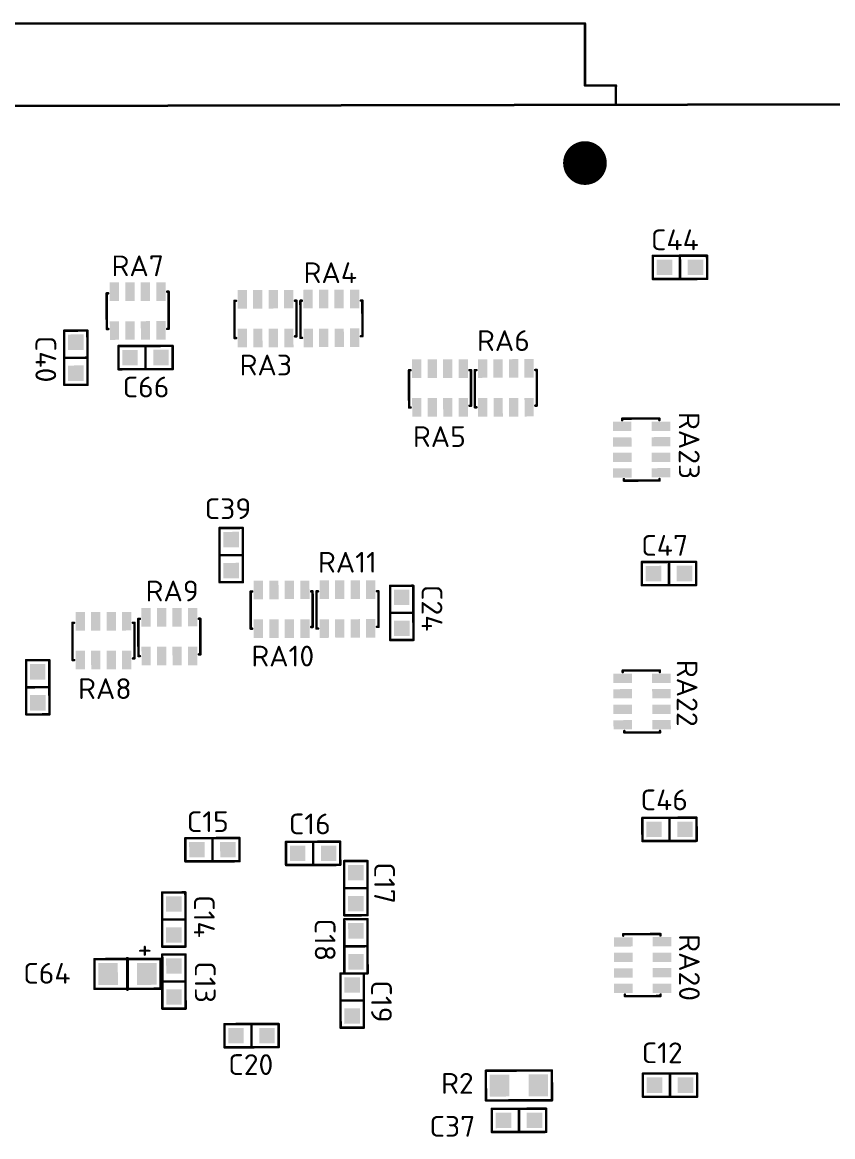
# Model space of a CAD drawing. Header units: millimetres. Extents: x -173 to 422, y 500 to 694.
# Drawn here: x 238.4 to 304.8, y 584.8 to 676.1 of the extents above; entities that cross this region are included whole.
import ezdxf

# ---------------------------------------------------------------- set-up
doc = ezdxf.new("R2010")
doc.units = ezdxf.units.MM
doc.layers.get('0').update_dxf_attribs({"color": 250})
for name, color, linetype, lineweight in [('BOARD', 7, 'Continuous', 35), ('BOTTOM', 254, 'Continuous', 35), ('TOP', 254, 'Continuous', 35)]:
    doc.layers.add(name, color=color, linetype=linetype, lineweight=lineweight)
doc.styles.get("Standard").update_dxf_attribs({"font": 'txt.shx'})

# ---------------------------------------------------------------- blocks, each defined once
blk = doc.blocks.new('UNIT_DISC')
at = {"linetype": 'Continuous', "const_width": 0.5}
blk.add_lwpolyline([(0.25, 0, 1), (-0.25, 0, 1)], format="xyb", close=True, dxfattribs=at)
blk = doc.blocks.new('SHAPE_SQ_500_500_0_0_0_0')
blk.add_solid([(-0.635, -0.635), (0.635, -0.635), (-0.635, 0.635), (0.635, 0.635)])
blk = doc.blocks.new('SHAPE_SQ_600_300_0_0_0_0')
blk.add_solid([(-0.762, -0.381), (0.762, -0.381), (-0.762, 0.381), (0.762, 0.381)])
blk = doc.blocks.new('SHAPE_SQ_708_629_0_0_0_0')
blk.add_solid([(-0.9, -0.8), (0.9, -0.8), (-0.9, 0.8), (0.9, 0.8)])
blk = doc.blocks.new('SHAPE_EL_1409_1409_0_0_0_0')
at = {"xscale": 3.581, "yscale": 3.581, "zscale": 3.581}
blk.add_blockref('UNIT_DISC', (0, 0), dxfattribs=at)

msp = doc.modelspace()

# ---------------------------------------------------------------- linework, layer by layer
at = {"layer": 'BOARD', "linetype": 'Continuous'}
msp.add_line((188.0318, 669.1149), (421.3303, 669.5969), dxfattribs=at)
at = {"layer": 'BOTTOM', "linetype": 'Continuous'}
for points, const_width in [([(290.1016, 656.9433), (294.5466, 656.9525)], 0.2007), ([(290.1016, 656.9433), (290.1056, 655.0383)], 0.2007), ([(292.3241, 656.9479), (292.328, 655.0429)], 0.2007), ([(294.5466, 656.9525), (294.5505, 655.0475)], 0.2007), ([(290.1056, 655.0383), (294.5505, 655.0475)], 0.2007), ([(245.3404, 653.8663), (245.4674, 653.8665)], 0.2007), ([(245.3404, 653.8663), (245.3464, 650.9453)], 0.2007), ([(250.4201, 654.0038), (250.2931, 654.0035)], 0.2007), ([(250.4201, 654.0038), (250.4264, 650.9558)], 0.2007), ([(255.8192, 653.2529), (255.9462, 653.2532)], 0.2007), ([(255.8255, 650.2049), (255.8192, 653.2529)], 0.2007), ([(260.8992, 653.2634), (260.7722, 653.2632)], 0.2007), ([(260.9052, 650.3424), (260.8992, 653.2634)], 0.2007), ([(261.2167, 653.2641), (261.3437, 653.2643)], 0.2007), ([(261.223, 650.2161), (261.2167, 653.2641)], 0.2007), ([(266.2966, 653.2746), (266.1696, 653.2743)], 0.2007), ([(266.3027, 650.3536), (266.2966, 653.2746)], 0.2007), ([(243.7592, 650.815), (241.8542, 650.8111)], 0.2007), ([(241.8542, 650.8111), (241.8634, 646.3661)], 0.2007), ([(243.7592, 650.815), (243.7684, 646.37)], 0.2007), ([(245.3464, 650.9453), (245.4734, 650.9456)], 0.2007), ([(250.4264, 650.9558), (250.2994, 650.9555)], 0.2007), ([(255.8255, 650.2049), (255.9525, 650.2052)], 0.2007), ([(260.9052, 650.3424), (260.7782, 650.3422)], 0.2007), ([(261.223, 650.2161), (261.35, 650.2164)], 0.2007), ([(266.3027, 650.3536), (266.1757, 650.3533)], 0.2007), ([(250.7468, 649.5594), (246.3018, 649.5503)], 0.2007), ([(246.3057, 647.6453), (246.3018, 649.5503)], 0.2007), ([(248.5282, 647.6499), (248.5243, 649.5549)], 0.2007), ([(250.7507, 647.6544), (250.7468, 649.5594)], 0.2007), ([(243.7638, 648.5925), (241.8588, 648.5886)], 0.2007), ([(250.7507, 647.6544), (246.3057, 647.6453)], 0.2007), ([(270.1184, 647.5675), (270.2454, 647.5677)], 0.2007), ([(270.1247, 644.5195), (270.1184, 647.5675)], 0.2007), ([(275.1984, 647.578), (275.0714, 647.5777)], 0.2007), ([(275.2045, 644.657), (275.1984, 647.578)], 0.2007), ([(275.5159, 647.5786), (275.6429, 647.5789)], 0.2007), ([(275.5222, 644.5306), (275.5159, 647.5786)], 0.2007), ([(280.5959, 647.5891), (280.4689, 647.5888)], 0.2007), ([(280.602, 644.6681), (280.5959, 647.5891)], 0.2007), ([(243.7684, 646.37), (241.8634, 646.3661)], 0.2007), ([(270.1247, 644.5195), (270.2517, 644.5197)], 0.2007), ([(275.2045, 644.657), (275.0775, 644.6567)], 0.2007), ([(275.5222, 644.5306), (275.6492, 644.5309)], 0.2007), ([(280.602, 644.6681), (280.475, 644.6679)], 0.2007), ([(287.5892, 643.6031), (290.6372, 643.6093)], 0.2007), ([(287.5892, 643.6031), (287.5894, 643.4761)], 0.2007), ([(290.6372, 643.6093), (290.6374, 643.4823)], 0.2007), ([(287.7267, 638.5233), (287.7264, 638.6503)], 0.2007), ([(287.7267, 638.5233), (290.6477, 638.5294)], 0.2007), ([(290.6477, 638.5294), (290.6474, 638.6564)], 0.2007), ([(256.4926, 634.6488), (254.5876, 634.6448)], 0.2007), ([(254.5876, 634.6448), (254.5968, 630.1999)], 0.2007), ([(256.4926, 634.6488), (256.5018, 630.2038)], 0.2007), ([(256.4972, 632.4263), (254.5922, 632.4224)], 0.2007), ([(289.2009, 631.8589), (293.6459, 631.868)], 0.2007), ([(289.2009, 631.8589), (289.2049, 629.9539)], 0.2007), ([(291.4234, 631.8634), (291.4274, 629.9585)], 0.2007), ([(293.6459, 631.868), (293.6499, 629.963)], 0.2007), ([(256.5018, 630.2038), (254.5968, 630.1999)], 0.2007), ([(270.4724, 629.9152), (268.5674, 629.9112)], 0.2007), ([(268.5674, 629.9112), (268.5766, 625.4662)], 0.2007), ([(270.4724, 629.9152), (270.4816, 625.4702)], 0.2007), ([(289.2049, 629.9539), (293.6499, 629.963)], 0.2007), ([(257.1384, 629.4431), (257.2654, 629.4434)], 0.2007), ([(257.1447, 626.3951), (257.1384, 629.4431)], 0.2007), ([(262.2184, 629.4536), (262.0914, 629.4533)], 0.2007), ([(262.2244, 626.5326), (262.2184, 629.4536)], 0.2007), ([(262.5359, 629.4543), (262.6629, 629.4545)], 0.2007), ([(262.5421, 626.4063), (262.5359, 629.4543)], 0.2007), ([(267.6158, 629.4648), (267.4888, 629.4645)], 0.2007), ([(267.6219, 626.5438), (267.6158, 629.4648)], 0.2007), ([(247.9355, 627.2016), (248.0625, 627.2019)], 0.2007), ([(247.9418, 624.1536), (247.9355, 627.2016)], 0.2007), ([(253.0155, 627.2121), (252.8885, 627.2118)], 0.2007), ([(253.0215, 624.2911), (253.0155, 627.2121)], 0.2007), ([(270.477, 627.6927), (268.572, 627.6887)], 0.2007), ([(242.5386, 626.8729), (242.6656, 626.8732)], 0.2007), ([(242.5449, 623.8249), (242.5386, 626.8729)], 0.2007), ([(247.6186, 626.8834), (247.4916, 626.8832)], 0.2007), ([(247.6247, 623.9624), (247.6186, 626.8834)], 0.2007), ([(257.1447, 626.3951), (257.2717, 626.3954)], 0.2007), ([(262.2244, 626.5326), (262.0974, 626.5323)], 0.2007), ([(262.5421, 626.4063), (262.6691, 626.4065)], 0.2007), ([(267.6219, 626.5438), (267.4949, 626.5435)], 0.2007), ([(270.4816, 625.4702), (268.5766, 625.4662)], 0.2007), ([(238.7349, 623.8171), (240.6399, 623.821)], 0.2007), ([(238.7441, 619.3721), (238.7349, 623.8171)], 0.2007), ([(240.6491, 619.376), (240.6399, 623.821)], 0.2007), ([(242.5449, 623.8249), (242.6719, 623.8252)], 0.2007), ([(247.6247, 623.9624), (247.4977, 623.9622)], 0.2007), ([(247.9418, 624.1536), (248.0688, 624.1539)], 0.2007), ([(253.0215, 624.2911), (252.8945, 624.2908)], 0.2007), ([(287.6318, 622.9656), (290.6798, 622.9719)], 0.2007), ([(287.6318, 622.9656), (287.6321, 622.8386)], 0.2007), ([(290.6798, 622.9719), (290.6801, 622.8449)], 0.2007), ([(238.7395, 621.5946), (240.6445, 621.5985)], 0.2007), ([(238.7441, 619.3721), (240.6491, 619.376)], 0.2007), ([(287.7693, 617.8859), (287.769, 618.0129)], 0.2007), ([(290.6903, 617.8919), (290.69, 618.0189)], 0.2007), ([(287.7693, 617.8859), (290.6903, 617.8919)], 0.2007), ([(289.2442, 610.9039), (293.6892, 610.9131)], 0.2007), ([(289.2442, 610.9039), (289.2482, 608.9989)], 0.2007), ([(291.4667, 610.9085), (291.4707, 609.0035)], 0.2007), ([(293.6892, 610.9131), (293.6932, 609.0081)], 0.2007), ([(256.2276, 609.2482), (251.7826, 609.239)], 0.2007), ([(251.7865, 607.334), (251.7826, 609.239)], 0.2007), ([(254.009, 607.3386), (254.0051, 609.2436)], 0.2007), ([(256.2315, 607.3432), (256.2276, 609.2482)], 0.2007), ([(264.4832, 608.9477), (260.0382, 608.9386)], 0.2007), ([(260.0422, 607.0336), (260.0382, 608.9386)], 0.2007), ([(262.2647, 607.0382), (262.2607, 608.9431)], 0.2007), ([(264.4872, 607.0427), (264.4832, 608.9477)], 0.2007), ([(289.2482, 608.9989), (293.6932, 609.0081)], 0.2007), ([(256.2315, 607.3432), (251.7865, 607.334)], 0.2007), ([(264.4872, 607.0427), (260.0422, 607.0336)], 0.2007), ([(266.709, 607.3648), (264.804, 607.3609)], 0.2007), ([(264.804, 607.3609), (264.8132, 602.9159)], 0.2007), ([(266.709, 607.3648), (266.7182, 602.9198)], 0.2007), ([(251.7918, 604.794), (249.8868, 604.7901)], 0.2007), ([(249.8868, 604.7901), (249.896, 600.3451)], 0.2007), ([(251.7918, 604.794), (251.801, 600.349)], 0.2007), ([(266.7136, 605.1423), (264.8086, 605.1384)], 0.2007), ([(251.7964, 602.5715), (249.8914, 602.5676)], 0.2007), ([(266.7182, 602.9198), (264.8132, 602.9159)], 0.2007), ([(266.7188, 602.6023), (264.8138, 602.5984)], 0.2007), ([(264.8138, 602.5984), (264.823, 598.1534)], 0.2007), ([(266.7188, 602.6023), (266.728, 598.1574)], 0.2007), ([(287.6764, 601.3756), (290.7244, 601.3819)], 0.2007), ([(287.6764, 601.3756), (287.6767, 601.2486)], 0.2007), ([(290.7244, 601.3819), (290.7247, 601.2549)], 0.2007), ([(251.801, 600.349), (249.896, 600.3451)], 0.2007), ([(249.8973, 599.7101), (251.8023, 599.714)], 0.2007), ([(249.9065, 595.2651), (249.8973, 599.7101)], 0.2007), ([(251.8115, 595.269), (251.8023, 599.714)], 0.2007), ([(266.7234, 600.3798), (264.8184, 600.3759)], 0.2007), ([(249.7456, 599.3415), (244.3355, 599.3303)], 0.2007), ([(244.3405, 596.8919), (244.3355, 599.3303)], 0.2007), ([(247.0411, 599.0692), (247.0404, 599.3867)], 0.254), ([(247.0457, 596.8467), (247.0411, 599.0692)], 0.254), ([(249.7507, 596.9031), (249.7456, 599.3415)], 0.2007), ([(266.4105, 598.1567), (264.5055, 598.1528)], 0.2007), ([(264.5055, 598.1528), (264.5147, 593.7078)], 0.2007), ([(266.728, 598.1574), (264.823, 598.1534)], 0.2007), ([(266.4105, 598.1567), (266.4197, 593.7117)], 0.2007), ([(249.9019, 597.4876), (251.8069, 597.4915)], 0.2007), ([(249.7507, 596.9031), (244.3405, 596.8919)], 0.2007), ([(287.8139, 596.2959), (287.8137, 596.4229)], 0.2007), ([(287.8139, 596.2959), (290.7349, 596.302)], 0.2007), ([(290.7349, 596.302), (290.7346, 596.4289)], 0.2007), ([(249.9065, 595.2651), (251.8115, 595.269)], 0.2007), ([(266.4151, 595.9342), (264.5101, 595.9303)], 0.2007), ([(259.4341, 594.0148), (254.9891, 594.0056)], 0.2007), ([(254.993, 592.1006), (254.9891, 594.0056)], 0.2007), ([(257.2155, 592.1052), (257.2116, 594.0102)], 0.2007), ([(259.438, 592.1098), (259.4341, 594.0148)], 0.2007), ([(266.4197, 593.7117), (264.5147, 593.7078)], 0.2007), ([(259.438, 592.1098), (254.993, 592.1006)], 0.2007), ([(276.4219, 590.1891), (281.8321, 590.2002)], 0.2007), ([(276.4219, 590.1891), (276.4269, 587.7507)], 0.2007), ([(281.8321, 590.2002), (281.8371, 587.7618)], 0.2007), ([(289.2875, 589.9489), (293.7325, 589.9581)], 0.2007), ([(289.2875, 589.9489), (289.2915, 588.044)], 0.2007), ([(291.51, 589.9535), (291.514, 588.0485)], 0.2007), ([(293.7325, 589.9581), (293.7365, 588.0531)], 0.2007), ([(289.2915, 588.044), (293.7365, 588.0531)], 0.2007), ([(276.4269, 587.7507), (281.8371, 587.7618)], 0.2007), ([(276.911, 587.0659), (281.356, 587.0751)], 0.2007), ([(276.911, 587.0659), (276.9149, 585.1609)], 0.2007), ([(279.1335, 587.0705), (279.1374, 585.1655)], 0.2007), ([(281.356, 587.0751), (281.3599, 585.1701)], 0.2007), ([(276.9149, 585.1609), (281.3599, 585.1701)], 0.2007)]:
    msp.add_lwpolyline(points, dxfattribs=dict(at, const_width=const_width))
at = {"layer": 'TOP', "linetype": 'Continuous', "const_width": 0.2007}
for points in [[(195.6403, 675.97), (284.5403, 675.97)], [(284.5403, 675.97), (284.5403, 670.89)], [(284.5403, 670.89), (287.0803, 670.89)], [(287.0803, 670.89), (287.0652, 669.3195)]]:
    msp.add_lwpolyline(points, dxfattribs=at)

# ---------------------------------------------------------------- block references
at = {"layer": 'BOTTOM', "rotation": 90.11837918617724}
for p, xscale, yscale, zscale in [((290.1016, 656.9433), -0.20066, 0.20066, 0.20066), ((290.1016, 656.9433), -0.20066, 0.20066, 0.20066), ((292.3241, 656.9479), -0.20066, 0.20066, 0.20066), ((294.5466, 656.9525), -0.20066, 0.20066, 0.20066), ((294.5466, 656.9525), -0.20066, 0.20066, 0.20066), ((290.1056, 655.0383), -0.20066, 0.20066, 0.20066), ((290.1056, 655.0383), -0.20066, 0.20066, 0.20066), ((292.328, 655.0429), -0.20066, 0.20066, 0.20066), ((294.5505, 655.0475), -0.20066, 0.20066, 0.20066), ((294.5505, 655.0475), -0.20066, 0.20066, 0.20066), ((245.3404, 653.8663), -0.20066, 0.20066, 0.20066), ((245.3404, 653.8663), -0.20066, 0.20066, 0.20066), ((245.4674, 653.8665), -0.20066, 0.20066, 0.20066), ((250.2931, 654.0035), -0.20066, 0.20066, 0.20066), ((250.4201, 654.0038), -0.20066, 0.20066, 0.20066), ((250.4201, 654.0038), -0.20066, 0.20066, 0.20066), ((255.8192, 653.2529), -0.20066, 0.20066, 0.20066), ((255.8192, 653.2529), -0.20066, 0.20066, 0.20066), ((255.9462, 653.2532), -0.20066, 0.20066, 0.20066), ((260.7722, 653.2632), -0.20066, 0.20066, 0.20066), ((260.8992, 653.2634), -0.20066, 0.20066, 0.20066), ((260.8992, 653.2634), -0.20066, 0.20066, 0.20066), ((261.2167, 653.2641), -0.20066, 0.20066, 0.20066), ((261.2167, 653.2641), -0.20066, 0.20066, 0.20066), ((261.3437, 653.2643), -0.20066, 0.20066, 0.20066), ((266.1696, 653.2743), -0.20066, 0.20066, 0.20066), ((266.2966, 653.2746), -0.20066, 0.20066, 0.20066), ((266.2966, 653.2746), -0.20066, 0.20066, 0.20066), ((241.8542, 650.8111), -0.20066, 0.20066, 0.20066), ((241.8542, 650.8111), -0.20066, 0.20066, 0.20066), ((243.7592, 650.815), -0.20066, 0.20066, 0.20066), ((243.7592, 650.815), -0.20066, 0.20066, 0.20066), ((245.3464, 650.9453), -0.20066, 0.20066, 0.20066), ((245.3464, 650.9453), -0.20066, 0.20066, 0.20066), ((245.4734, 650.9456), -0.20066, 0.20066, 0.20066), ((250.2994, 650.9555), -0.20066, 0.20066, 0.20066), ((250.4264, 650.9558), -0.20066, 0.20066, 0.20066), ((250.4264, 650.9558), -0.20066, 0.20066, 0.20066), ((255.8255, 650.2049), -0.20066, 0.20066, 0.20066), ((255.8255, 650.2049), -0.20066, 0.20066, 0.20066), ((255.9525, 650.2052), -0.20066, 0.20066, 0.20066), ((260.7782, 650.3422), -0.20066, 0.20066, 0.20066), ((260.9052, 650.3424), -0.20066, 0.20066, 0.20066), ((260.9052, 650.3424), -0.20066, 0.20066, 0.20066), ((261.223, 650.2161), -0.20066, 0.20066, 0.20066), ((261.223, 650.2161), -0.20066, 0.20066, 0.20066), ((261.35, 650.2164), -0.20066, 0.20066, 0.20066), ((266.1757, 650.3533), -0.20066, 0.20066, 0.20066), ((266.3027, 650.3536), -0.20066, 0.20066, 0.20066), ((266.3027, 650.3536), -0.20066, 0.20066, 0.20066), ((246.3018, 649.5503), -0.20066, 0.20066, 0.20066), ((246.3018, 649.5503), -0.20066, 0.20066, 0.20066), ((248.5243, 649.5549), -0.20066, 0.20066, 0.20066), ((250.7468, 649.5594), -0.20066, 0.20066, 0.20066), ((250.7468, 649.5594), -0.20066, 0.20066, 0.20066), ((241.8588, 648.5886), -0.20066, 0.20066, 0.20066), ((243.7638, 648.5925), -0.20066, 0.20066, 0.20066), ((246.3057, 647.6453), -0.20066, 0.20066, 0.20066), ((246.3057, 647.6453), -0.20066, 0.20066, 0.20066), ((248.5282, 647.6499), -0.20066, 0.20066, 0.20066), ((250.7507, 647.6544), -0.20066, 0.20066, 0.20066), ((250.7507, 647.6544), -0.20066, 0.20066, 0.20066), ((270.1184, 647.5675), -0.20066, 0.20066, 0.20066), ((270.1184, 647.5675), -0.20066, 0.20066, 0.20066), ((270.2454, 647.5677), -0.20066, 0.20066, 0.20066), ((275.0714, 647.5777), -0.20066, 0.20066, 0.20066), ((275.1984, 647.578), -0.20066, 0.20066, 0.20066), ((275.1984, 647.578), -0.20066, 0.20066, 0.20066), ((275.5159, 647.5786), -0.20066, 0.20066, 0.20066), ((275.5159, 647.5786), -0.20066, 0.20066, 0.20066), ((275.6429, 647.5789), -0.20066, 0.20066, 0.20066), ((280.4689, 647.5888), -0.20066, 0.20066, 0.20066), ((280.5959, 647.5891), -0.20066, 0.20066, 0.20066), ((280.5959, 647.5891), -0.20066, 0.20066, 0.20066), ((241.8634, 646.3661), -0.20066, 0.20066, 0.20066), ((241.8634, 646.3661), -0.20066, 0.20066, 0.20066), ((243.7684, 646.37), -0.20066, 0.20066, 0.20066), ((243.7684, 646.37), -0.20066, 0.20066, 0.20066), ((270.1247, 644.5195), -0.20066, 0.20066, 0.20066), ((270.1247, 644.5195), -0.20066, 0.20066, 0.20066), ((270.2517, 644.5197), -0.20066, 0.20066, 0.20066), ((275.0775, 644.6567), -0.20066, 0.20066, 0.20066), ((275.2045, 644.657), -0.20066, 0.20066, 0.20066), ((275.2045, 644.657), -0.20066, 0.20066, 0.20066), ((275.5222, 644.5306), -0.20066, 0.20066, 0.20066), ((275.5222, 644.5306), -0.20066, 0.20066, 0.20066), ((275.6492, 644.5309), -0.20066, 0.20066, 0.20066), ((280.475, 644.6679), -0.20066, 0.20066, 0.20066), ((280.602, 644.6681), -0.20066, 0.20066, 0.20066), ((280.602, 644.6681), -0.20066, 0.20066, 0.20066), ((287.5892, 643.6031), -0.20066, 0.20066, 0.20066), ((287.5892, 643.6031), -0.20066, 0.20066, 0.20066), ((290.6372, 643.6093), -0.20066, 0.20066, 0.20066), ((290.6372, 643.6093), -0.20066, 0.20066, 0.20066), ((287.5894, 643.4761), -0.20066, 0.20066, 0.20066), ((290.6374, 643.4823), -0.20066, 0.20066, 0.20066), ((287.7264, 638.6503), -0.20066, 0.20066, 0.20066), ((287.7267, 638.5233), -0.20066, 0.20066, 0.20066), ((287.7267, 638.5233), -0.20066, 0.20066, 0.20066), ((290.6474, 638.6564), -0.20066, 0.20066, 0.20066), ((290.6477, 638.5294), -0.20066, 0.20066, 0.20066), ((290.6477, 638.5294), -0.20066, 0.20066, 0.20066), ((254.5876, 634.6448), -0.20066, 0.20066, 0.20066), ((254.5876, 634.6448), -0.20066, 0.20066, 0.20066), ((256.4926, 634.6488), -0.20066, 0.20066, 0.20066), ((256.4926, 634.6488), -0.20066, 0.20066, 0.20066), ((254.5922, 632.4224), -0.20066, 0.20066, 0.20066), ((256.4972, 632.4263), -0.20066, 0.20066, 0.20066), ((289.2009, 631.8589), -0.20066, 0.20066, 0.20066), ((289.2009, 631.8589), -0.20066, 0.20066, 0.20066), ((291.4234, 631.8634), -0.20066, 0.20066, 0.20066), ((293.6459, 631.868), -0.20066, 0.20066, 0.20066), ((293.6459, 631.868), -0.20066, 0.20066, 0.20066), ((254.5968, 630.1999), -0.20066, 0.20066, 0.20066), ((254.5968, 630.1999), -0.20066, 0.20066, 0.20066), ((256.5018, 630.2038), -0.20066, 0.20066, 0.20066), ((256.5018, 630.2038), -0.20066, 0.20066, 0.20066), ((268.5674, 629.9112), -0.20066, 0.20066, 0.20066), ((268.5674, 629.9112), -0.20066, 0.20066, 0.20066), ((270.4724, 629.9152), -0.20066, 0.20066, 0.20066), ((270.4724, 629.9152), -0.20066, 0.20066, 0.20066), ((289.2049, 629.9539), -0.20066, 0.20066, 0.20066), ((289.2049, 629.9539), -0.20066, 0.20066, 0.20066), ((291.4274, 629.9585), -0.20066, 0.20066, 0.20066), ((293.6499, 629.963), -0.20066, 0.20066, 0.20066), ((293.6499, 629.963), -0.20066, 0.20066, 0.20066), ((257.1384, 629.4431), -0.20066, 0.20066, 0.20066), ((257.1384, 629.4431), -0.20066, 0.20066, 0.20066), ((257.2654, 629.4434), -0.20066, 0.20066, 0.20066), ((262.0914, 629.4533), -0.20066, 0.20066, 0.20066), ((262.2184, 629.4536), -0.20066, 0.20066, 0.20066), ((262.2184, 629.4536), -0.20066, 0.20066, 0.20066), ((262.5359, 629.4543), -0.20066, 0.20066, 0.20066), ((262.5359, 629.4543), -0.20066, 0.20066, 0.20066), ((262.6629, 629.4545), -0.20066, 0.20066, 0.20066), ((267.4888, 629.4645), -0.20066, 0.20066, 0.20066), ((267.6158, 629.4648), -0.20066, 0.20066, 0.20066), ((267.6158, 629.4648), -0.20066, 0.20066, 0.20066), ((247.9355, 627.2016), -0.20066, 0.20066, 0.20066), ((247.9355, 627.2016), -0.20066, 0.20066, 0.20066), ((248.0625, 627.2019), -0.20066, 0.20066, 0.20066), ((252.8885, 627.2118), -0.20066, 0.20066, 0.20066), ((253.0155, 627.2121), -0.20066, 0.20066, 0.20066), ((253.0155, 627.2121), -0.20066, 0.20066, 0.20066), ((268.572, 627.6887), -0.20066, 0.20066, 0.20066), ((270.477, 627.6927), -0.20066, 0.20066, 0.20066), ((242.5386, 626.8729), -0.20066, 0.20066, 0.20066), ((242.5386, 626.8729), -0.20066, 0.20066, 0.20066), ((242.6656, 626.8732), -0.20066, 0.20066, 0.20066), ((247.4916, 626.8832), -0.20066, 0.20066, 0.20066), ((247.6186, 626.8834), -0.20066, 0.20066, 0.20066), ((247.6186, 626.8834), -0.20066, 0.20066, 0.20066), ((257.1447, 626.3951), -0.20066, 0.20066, 0.20066), ((257.1447, 626.3951), -0.20066, 0.20066, 0.20066), ((257.2717, 626.3954), -0.20066, 0.20066, 0.20066), ((262.0974, 626.5323), -0.20066, 0.20066, 0.20066), ((262.2244, 626.5326), -0.20066, 0.20066, 0.20066), ((262.2244, 626.5326), -0.20066, 0.20066, 0.20066), ((262.5421, 626.4063), -0.20066, 0.20066, 0.20066), ((262.5421, 626.4063), -0.20066, 0.20066, 0.20066), ((262.6691, 626.4065), -0.20066, 0.20066, 0.20066), ((267.4949, 626.5435), -0.20066, 0.20066, 0.20066), ((267.6219, 626.5438), -0.20066, 0.20066, 0.20066), ((267.6219, 626.5438), -0.20066, 0.20066, 0.20066), ((268.5766, 625.4662), -0.20066, 0.20066, 0.20066), ((268.5766, 625.4662), -0.20066, 0.20066, 0.20066), ((270.4816, 625.4702), -0.20066, 0.20066, 0.20066), ((270.4816, 625.4702), -0.20066, 0.20066, 0.20066), ((238.7349, 623.8171), -0.20066, 0.20066, 0.20066), ((238.7349, 623.8171), -0.20066, 0.20066, 0.20066), ((240.6399, 623.821), -0.20066, 0.20066, 0.20066), ((240.6399, 623.821), -0.20066, 0.20066, 0.20066), ((242.5449, 623.8249), -0.20066, 0.20066, 0.20066), ((242.5449, 623.8249), -0.20066, 0.20066, 0.20066), ((242.6719, 623.8252), -0.20066, 0.20066, 0.20066), ((247.4977, 623.9622), -0.20066, 0.20066, 0.20066), ((247.6247, 623.9624), -0.20066, 0.20066, 0.20066), ((247.6247, 623.9624), -0.20066, 0.20066, 0.20066), ((247.9418, 624.1536), -0.20066, 0.20066, 0.20066), ((247.9418, 624.1536), -0.20066, 0.20066, 0.20066), ((248.0688, 624.1539), -0.20066, 0.20066, 0.20066), ((252.8945, 624.2908), -0.20066, 0.20066, 0.20066), ((253.0215, 624.2911), -0.20066, 0.20066, 0.20066), ((253.0215, 624.2911), -0.20066, 0.20066, 0.20066), ((287.6318, 622.9656), -0.20066, 0.20066, 0.20066), ((287.6318, 622.9656), -0.20066, 0.20066, 0.20066), ((287.6321, 622.8386), -0.20066, 0.20066, 0.20066), ((290.6798, 622.9719), -0.20066, 0.20066, 0.20066), ((290.6798, 622.9719), -0.20066, 0.20066, 0.20066), ((290.6801, 622.8449), -0.20066, 0.20066, 0.20066), ((238.7395, 621.5946), -0.20066, 0.20066, 0.20066), ((240.6445, 621.5985), -0.20066, 0.20066, 0.20066), ((238.7441, 619.3721), -0.20066, 0.20066, 0.20066), ((238.7441, 619.3721), -0.20066, 0.20066, 0.20066), ((240.6491, 619.376), -0.20066, 0.20066, 0.20066), ((240.6491, 619.376), -0.20066, 0.20066, 0.20066), ((287.769, 618.0129), -0.20066, 0.20066, 0.20066), ((290.69, 618.0189), -0.20066, 0.20066, 0.20066), ((287.7693, 617.8859), -0.20066, 0.20066, 0.20066), ((287.7693, 617.8859), -0.20066, 0.20066, 0.20066), ((290.6903, 617.8919), -0.20066, 0.20066, 0.20066), ((290.6903, 617.8919), -0.20066, 0.20066, 0.20066), ((289.2442, 610.9039), -0.20066, 0.20066, 0.20066), ((289.2442, 610.9039), -0.20066, 0.20066, 0.20066), ((291.4667, 610.9085), -0.20066, 0.20066, 0.20066), ((293.6892, 610.9131), -0.20066, 0.20066, 0.20066), ((293.6892, 610.9131), -0.20066, 0.20066, 0.20066), ((251.7826, 609.239), -0.20066, 0.20066, 0.20066), ((251.7826, 609.239), -0.20066, 0.20066, 0.20066), ((254.0051, 609.2436), -0.20066, 0.20066, 0.20066), ((256.2276, 609.2482), -0.20066, 0.20066, 0.20066), ((256.2276, 609.2482), -0.20066, 0.20066, 0.20066), ((260.0382, 608.9386), -0.20066, 0.20066, 0.20066), ((260.0382, 608.9386), -0.20066, 0.20066, 0.20066), ((262.2607, 608.9431), -0.20066, 0.20066, 0.20066), ((264.4832, 608.9477), -0.20066, 0.20066, 0.20066), ((264.4832, 608.9477), -0.20066, 0.20066, 0.20066), ((289.2482, 608.9989), -0.20066, 0.20066, 0.20066), ((289.2482, 608.9989), -0.20066, 0.20066, 0.20066), ((291.4707, 609.0035), -0.20066, 0.20066, 0.20066), ((293.6932, 609.0081), -0.20066, 0.20066, 0.20066), ((293.6932, 609.0081), -0.20066, 0.20066, 0.20066), ((251.7865, 607.334), -0.20066, 0.20066, 0.20066), ((251.7865, 607.334), -0.20066, 0.20066, 0.20066), ((254.009, 607.3386), -0.20066, 0.20066, 0.20066), ((256.2315, 607.3432), -0.20066, 0.20066, 0.20066), ((256.2315, 607.3432), -0.20066, 0.20066, 0.20066), ((260.0422, 607.0336), -0.20066, 0.20066, 0.20066), ((260.0422, 607.0336), -0.20066, 0.20066, 0.20066), ((262.2647, 607.0382), -0.20066, 0.20066, 0.20066), ((264.4872, 607.0427), -0.20066, 0.20066, 0.20066), ((264.4872, 607.0427), -0.20066, 0.20066, 0.20066), ((264.804, 607.3609), -0.20066, 0.20066, 0.20066), ((264.804, 607.3609), -0.20066, 0.20066, 0.20066), ((266.709, 607.3648), -0.20066, 0.20066, 0.20066), ((266.709, 607.3648), -0.20066, 0.20066, 0.20066), ((249.8868, 604.7901), -0.20066, 0.20066, 0.20066), ((249.8868, 604.7901), -0.20066, 0.20066, 0.20066), ((251.7918, 604.794), -0.20066, 0.20066, 0.20066), ((251.7918, 604.794), -0.20066, 0.20066, 0.20066), ((264.8086, 605.1384), -0.20066, 0.20066, 0.20066), ((266.7136, 605.1423), -0.20066, 0.20066, 0.20066), ((249.8914, 602.5676), -0.20066, 0.20066, 0.20066), ((251.7964, 602.5715), -0.20066, 0.20066, 0.20066), ((264.8132, 602.9159), -0.20066, 0.20066, 0.20066), ((264.8132, 602.9159), -0.20066, 0.20066, 0.20066), ((264.8138, 602.5984), -0.20066, 0.20066, 0.20066), ((264.8138, 602.5984), -0.20066, 0.20066, 0.20066), ((266.7182, 602.9198), -0.20066, 0.20066, 0.20066), ((266.7182, 602.9198), -0.20066, 0.20066, 0.20066), ((266.7188, 602.6023), -0.20066, 0.20066, 0.20066), ((266.7188, 602.6023), -0.20066, 0.20066, 0.20066), ((287.6764, 601.3756), -0.20066, 0.20066, 0.20066), ((287.6764, 601.3756), -0.20066, 0.20066, 0.20066), ((287.6767, 601.2486), -0.20066, 0.20066, 0.20066), ((290.7244, 601.3819), -0.20066, 0.20066, 0.20066), ((290.7244, 601.3819), -0.20066, 0.20066, 0.20066), ((290.7247, 601.2549), -0.20066, 0.20066, 0.20066), ((249.896, 600.3451), -0.20066, 0.20066, 0.20066), ((249.896, 600.3451), -0.20066, 0.20066, 0.20066), ((249.8973, 599.7101), -0.20066, 0.20066, 0.20066), ((249.8973, 599.7101), -0.20066, 0.20066, 0.20066), ((251.801, 600.349), -0.20066, 0.20066, 0.20066), ((251.801, 600.349), -0.20066, 0.20066, 0.20066), ((251.8023, 599.714), -0.20066, 0.20066, 0.20066), ((251.8023, 599.714), -0.20066, 0.20066, 0.20066), ((264.8184, 600.3759), -0.20066, 0.20066, 0.20066), ((266.7234, 600.3798), -0.20066, 0.20066, 0.20066), ((244.3355, 599.3303), -0.20066, 0.20066, 0.20066), ((244.3355, 599.3303), -0.20066, 0.20066, 0.20066), ((247.0404, 599.3867), -0.2540000000000001, 0.2540000000000001, 0.254), ((247.0411, 599.0692), -0.2540000000000001, 0.2540000000000001, 0.254), ((247.0411, 599.0692), -0.2540000000000001, 0.2540000000000001, 0.254), ((249.7456, 599.3415), -0.20066, 0.20066, 0.20066), ((249.7456, 599.3415), -0.20066, 0.20066, 0.20066), ((264.5055, 598.1528), -0.20066, 0.20066, 0.20066), ((264.5055, 598.1528), -0.20066, 0.20066, 0.20066), ((264.823, 598.1534), -0.20066, 0.20066, 0.20066), ((264.823, 598.1534), -0.20066, 0.20066, 0.20066), ((266.4105, 598.1567), -0.20066, 0.20066, 0.20066), ((266.4105, 598.1567), -0.20066, 0.20066, 0.20066), ((266.728, 598.1574), -0.20066, 0.20066, 0.20066), ((266.728, 598.1574), -0.20066, 0.20066, 0.20066), ((249.9019, 597.4876), -0.20066, 0.20066, 0.20066), ((251.8069, 597.4915), -0.20066, 0.20066, 0.20066), ((244.3405, 596.8919), -0.20066, 0.20066, 0.20066), ((244.3405, 596.8919), -0.20066, 0.20066, 0.20066), ((247.0457, 596.8467), -0.2540000000000001, 0.2540000000000001, 0.254), ((249.7507, 596.9031), -0.20066, 0.20066, 0.20066), ((249.7507, 596.9031), -0.20066, 0.20066, 0.20066), ((287.8137, 596.4229), -0.20066, 0.20066, 0.20066), ((287.8139, 596.2959), -0.20066, 0.20066, 0.20066), ((287.8139, 596.2959), -0.20066, 0.20066, 0.20066), ((290.7346, 596.4289), -0.20066, 0.20066, 0.20066), ((290.7349, 596.302), -0.20066, 0.20066, 0.20066), ((290.7349, 596.302), -0.20066, 0.20066, 0.20066), ((249.9065, 595.2651), -0.20066, 0.20066, 0.20066), ((249.9065, 595.2651), -0.20066, 0.20066, 0.20066), ((251.8115, 595.269), -0.20066, 0.20066, 0.20066), ((251.8115, 595.269), -0.20066, 0.20066, 0.20066), ((264.5101, 595.9303), -0.20066, 0.20066, 0.20066), ((266.4151, 595.9342), -0.20066, 0.20066, 0.20066), ((254.9891, 594.0056), -0.20066, 0.20066, 0.20066), ((254.9891, 594.0056), -0.20066, 0.20066, 0.20066), ((257.2116, 594.0102), -0.20066, 0.20066, 0.20066), ((259.4341, 594.0148), -0.20066, 0.20066, 0.20066), ((259.4341, 594.0148), -0.20066, 0.20066, 0.20066), ((264.5147, 593.7078), -0.20066, 0.20066, 0.20066), ((264.5147, 593.7078), -0.20066, 0.20066, 0.20066), ((266.4197, 593.7117), -0.20066, 0.20066, 0.20066), ((266.4197, 593.7117), -0.20066, 0.20066, 0.20066), ((254.993, 592.1006), -0.20066, 0.20066, 0.20066), ((254.993, 592.1006), -0.20066, 0.20066, 0.20066), ((257.2155, 592.1052), -0.20066, 0.20066, 0.20066), ((259.438, 592.1098), -0.20066, 0.20066, 0.20066), ((259.438, 592.1098), -0.20066, 0.20066, 0.20066), ((276.4219, 590.1891), -0.20066, 0.20066, 0.20066), ((276.4219, 590.1891), -0.20066, 0.20066, 0.20066), ((281.8321, 590.2002), -0.20066, 0.20066, 0.20066), ((281.8321, 590.2002), -0.20066, 0.20066, 0.20066), ((289.2875, 589.9489), -0.20066, 0.20066, 0.20066), ((289.2875, 589.9489), -0.20066, 0.20066, 0.20066), ((291.51, 589.9535), -0.20066, 0.20066, 0.20066), ((293.7325, 589.9581), -0.20066, 0.20066, 0.20066), ((293.7325, 589.9581), -0.20066, 0.20066, 0.20066), ((289.2915, 588.044), -0.20066, 0.20066, 0.20066), ((289.2915, 588.044), -0.20066, 0.20066, 0.20066), ((291.514, 588.0485), -0.20066, 0.20066, 0.20066), ((293.7365, 588.0531), -0.20066, 0.20066, 0.20066), ((293.7365, 588.0531), -0.20066, 0.20066, 0.20066), ((276.4269, 587.7507), -0.20066, 0.20066, 0.20066), ((276.4269, 587.7507), -0.20066, 0.20066, 0.20066), ((276.911, 587.0659), -0.20066, 0.20066, 0.20066), ((276.911, 587.0659), -0.20066, 0.20066, 0.20066), ((279.1335, 587.0705), -0.20066, 0.20066, 0.20066), ((281.356, 587.0751), -0.20066, 0.20066, 0.20066), ((281.356, 587.0751), -0.20066, 0.20066, 0.20066), ((281.8371, 587.7618), -0.20066, 0.20066, 0.20066), ((281.8371, 587.7618), -0.20066, 0.20066, 0.20066), ((276.9149, 585.1609), -0.20066, 0.20066, 0.20066), ((276.9149, 585.1609), -0.20066, 0.20066, 0.20066), ((279.1374, 585.1655), -0.20066, 0.20066, 0.20066), ((281.3599, 585.1701), -0.20066, 0.20066, 0.20066), ((281.3599, 585.1701), -0.20066, 0.20066, 0.20066)]:
    msp.add_blockref('UNIT_DISC', p, dxfattribs=dict(at, xscale=xscale, yscale=yscale, zscale=zscale))
at = {"layer": 'BOTTOM', "xscale": -1}
for name, p, rotation in [('SHAPE_SQ_500_500_0_0_0_0', (291.0561, 655.9927), 270.1183791861772), ('SHAPE_SQ_500_500_0_0_0_0', (293.5961, 655.998), 270.1183791861772), ('SHAPE_SQ_600_300_0_0_0_0', (245.9751, 653.9946), 270.1183791861772), ('SHAPE_SQ_600_300_0_0_0_0', (247.2451, 653.9972), 270.1183791861772), ('SHAPE_SQ_600_300_0_0_0_0', (248.5151, 653.9998), 270.1183791861772), ('SHAPE_SQ_600_300_0_0_0_0', (249.7851, 654.0025), 270.1183791861772), ('SHAPE_SQ_600_300_0_0_0_0', (256.4539, 653.3812), 90.11837918617724), ('SHAPE_SQ_600_300_0_0_0_0', (257.7239, 653.3839), 90.11837918617724), ('SHAPE_SQ_600_300_0_0_0_0', (258.9939, 653.3865), 90.11837918617724), ('SHAPE_SQ_600_300_0_0_0_0', (260.2639, 653.3891), 90.11837918617724), ('SHAPE_SQ_600_300_0_0_0_0', (261.8514, 653.3924), 90.11837918617724), ('SHAPE_SQ_600_300_0_0_0_0', (263.1214, 653.395), 90.11837918617724), ('SHAPE_SQ_600_300_0_0_0_0', (264.3914, 653.3976), 90.11837918617724), ('SHAPE_SQ_600_300_0_0_0_0', (265.6614, 653.4003), 90.11837918617724), ('SHAPE_SQ_600_300_0_0_0_0', (245.9817, 650.8196), 270.1183791861772), ('SHAPE_SQ_600_300_0_0_0_0', (247.2517, 650.8222), 270.1183791861772), ('SHAPE_SQ_600_300_0_0_0_0', (248.5217, 650.8248), 270.1183791861772), ('SHAPE_SQ_600_300_0_0_0_0', (249.7917, 650.8275), 270.1183791861772), ('SHAPE_SQ_600_300_0_0_0_0', (256.4605, 650.2063), 90.11837918617724), ('SHAPE_SQ_600_300_0_0_0_0', (257.7305, 650.2089), 90.11837918617724), ('SHAPE_SQ_600_300_0_0_0_0', (259.0005, 650.2115), 90.11837918617724), ('SHAPE_SQ_600_300_0_0_0_0', (260.2705, 650.2141), 90.11837918617724), ('SHAPE_SQ_600_300_0_0_0_0', (261.858, 650.2174), 90.11837918617724), ('SHAPE_SQ_600_300_0_0_0_0', (263.1279, 650.22), 90.11837918617724), ('SHAPE_SQ_600_300_0_0_0_0', (264.3979, 650.2227), 90.11837918617724), ('SHAPE_SQ_600_300_0_0_0_0', (265.6679, 650.2253), 90.11837918617724), ('SHAPE_SQ_500_500_0_0_0_0', (242.8086, 649.8605), 180.1183791861772), ('SHAPE_SQ_500_500_0_0_0_0', (247.2563, 648.5997), 90.11837918617724), ('SHAPE_SQ_500_500_0_0_0_0', (249.7963, 648.605), 90.11837918617724), ('SHAPE_SQ_600_300_0_0_0_0', (270.7532, 647.6958), 90.11837918617724), ('SHAPE_SQ_600_300_0_0_0_0', (272.0232, 647.6984), 90.11837918617724), ('SHAPE_SQ_600_300_0_0_0_0', (273.2932, 647.701), 90.11837918617724), ('SHAPE_SQ_600_300_0_0_0_0', (274.5632, 647.7036), 90.11837918617724), ('SHAPE_SQ_600_300_0_0_0_0', (276.1507, 647.7069), 90.11837918617724), ('SHAPE_SQ_600_300_0_0_0_0', (277.4207, 647.7096), 90.11837918617724), ('SHAPE_SQ_600_300_0_0_0_0', (278.6907, 647.7122), 90.11837918617724), ('SHAPE_SQ_600_300_0_0_0_0', (279.9607, 647.7148), 90.11837918617724), ('SHAPE_SQ_500_500_0_0_0_0', (242.8139, 647.3205), 180.1183791861772), ('SHAPE_SQ_600_300_0_0_0_0', (270.7597, 644.5208), 90.11837918617724), ('SHAPE_SQ_600_300_0_0_0_0', (272.0297, 644.5234), 90.11837918617724), ('SHAPE_SQ_600_300_0_0_0_0', (273.2997, 644.526), 90.11837918617724), ('SHAPE_SQ_600_300_0_0_0_0', (274.5697, 644.5287), 90.11837918617724), ('SHAPE_SQ_600_300_0_0_0_0', (276.1572, 644.5319), 90.11837918617724), ('SHAPE_SQ_600_300_0_0_0_0', (277.4272, 644.5346), 90.11837918617724), ('SHAPE_SQ_600_300_0_0_0_0', (278.6972, 644.5372), 90.11837918617724), ('SHAPE_SQ_600_300_0_0_0_0', (279.9672, 644.5398), 90.11837918617724), ('SHAPE_SQ_600_300_0_0_0_0', (287.5905, 642.9681), 0.1183791861772493), ('SHAPE_SQ_600_300_0_0_0_0', (290.7655, 642.9746), 0.1183791861772493), ('SHAPE_SQ_600_300_0_0_0_0', (287.5931, 641.6981), 0.1183791861772493), ('SHAPE_SQ_600_300_0_0_0_0', (290.7681, 641.7046), 0.1183791861772493), ('SHAPE_SQ_600_300_0_0_0_0', (287.5957, 640.4281), 0.1183791861772493), ('SHAPE_SQ_600_300_0_0_0_0', (290.7707, 640.4346), 0.1183791861772493), ('SHAPE_SQ_600_300_0_0_0_0', (287.5984, 639.1581), 0.1183791861772493), ('SHAPE_SQ_600_300_0_0_0_0', (290.7733, 639.1646), 0.1183791861772493), ('SHAPE_SQ_500_500_0_0_0_0', (255.5421, 633.6943), 180.1183791861772), ('SHAPE_SQ_500_500_0_0_0_0', (255.5473, 631.1543), 180.1183791861772), ('SHAPE_SQ_500_500_0_0_0_0', (290.1554, 630.9083), 270.1183791861772), ('SHAPE_SQ_500_500_0_0_0_0', (292.6954, 630.9136), 270.1183791861772), ('SHAPE_SQ_600_300_0_0_0_0', (257.7731, 629.5714), 90.11837918617724), ('SHAPE_SQ_600_300_0_0_0_0', (259.0431, 629.574), 90.11837918617724), ('SHAPE_SQ_600_300_0_0_0_0', (260.3131, 629.5767), 90.11837918617724), ('SHAPE_SQ_600_300_0_0_0_0', (261.5831, 629.5793), 90.11837918617724), ('SHAPE_SQ_600_300_0_0_0_0', (263.1706, 629.5826), 90.11837918617724), ('SHAPE_SQ_600_300_0_0_0_0', (264.4406, 629.5852), 90.11837918617724), ('SHAPE_SQ_600_300_0_0_0_0', (265.7106, 629.5878), 90.11837918617724), ('SHAPE_SQ_600_300_0_0_0_0', (266.9806, 629.5904), 90.11837918617724), ('SHAPE_SQ_500_500_0_0_0_0', (269.5219, 628.9607), 180.1183791861772), ('SHAPE_SQ_600_300_0_0_0_0', (248.5702, 627.3299), 90.11837918617724), ('SHAPE_SQ_600_300_0_0_0_0', (249.8402, 627.3325), 90.11837918617724), ('SHAPE_SQ_600_300_0_0_0_0', (251.1102, 627.3351), 90.11837918617724), ('SHAPE_SQ_600_300_0_0_0_0', (252.3802, 627.3378), 90.11837918617724), ('SHAPE_SQ_600_300_0_0_0_0', (243.1734, 627.0012), 90.11837918617724), ('SHAPE_SQ_600_300_0_0_0_0', (244.4434, 627.0039), 90.11837918617724), ('SHAPE_SQ_600_300_0_0_0_0', (245.7134, 627.0065), 90.11837918617724), ('SHAPE_SQ_600_300_0_0_0_0', (246.9834, 627.0091), 90.11837918617724), ('SHAPE_SQ_600_300_0_0_0_0', (263.1771, 626.4076), 90.11837918617724), ('SHAPE_SQ_600_300_0_0_0_0', (264.4471, 626.4102), 90.11837918617724), ('SHAPE_SQ_600_300_0_0_0_0', (265.7171, 626.4128), 90.11837918617724), ('SHAPE_SQ_600_300_0_0_0_0', (266.9871, 626.4154), 90.11837918617724), ('SHAPE_SQ_600_300_0_0_0_0', (257.7797, 626.3964), 90.11837918617724), ('SHAPE_SQ_600_300_0_0_0_0', (259.0497, 626.399), 90.11837918617724), ('SHAPE_SQ_600_300_0_0_0_0', (260.3197, 626.4017), 90.11837918617724), ('SHAPE_SQ_600_300_0_0_0_0', (261.5897, 626.4043), 90.11837918617724), ('SHAPE_SQ_500_500_0_0_0_0', (269.5271, 626.4207), 180.1183791861772), ('SHAPE_SQ_600_300_0_0_0_0', (243.1799, 623.8263), 90.11837918617724), ('SHAPE_SQ_600_300_0_0_0_0', (244.4499, 623.8289), 90.11837918617724), ('SHAPE_SQ_600_300_0_0_0_0', (245.7199, 623.8315), 90.11837918617724), ('SHAPE_SQ_600_300_0_0_0_0', (246.9899, 623.8341), 90.11837918617724), ('SHAPE_SQ_600_300_0_0_0_0', (248.5768, 624.1549), 90.11837918617724), ('SHAPE_SQ_600_300_0_0_0_0', (249.8468, 624.1575), 90.11837918617724), ('SHAPE_SQ_600_300_0_0_0_0', (251.1168, 624.1602), 90.11837918617724), ('SHAPE_SQ_600_300_0_0_0_0', (252.3868, 624.1628), 90.11837918617724), ('SHAPE_SQ_500_500_0_0_0_0', (239.6894, 622.8665), 0.1183791861772493), ('SHAPE_SQ_600_300_0_0_0_0', (287.6331, 622.3306), 0.1183791861772493), ('SHAPE_SQ_600_300_0_0_0_0', (290.8081, 622.3372), 0.1183791861772493), ('SHAPE_SQ_500_500_0_0_0_0', (239.6947, 620.3265), 0.1183791861772493), ('SHAPE_SQ_600_300_0_0_0_0', (287.6357, 621.0606), 0.1183791861772493), ('SHAPE_SQ_600_300_0_0_0_0', (290.8107, 621.0672), 0.1183791861772493), ('SHAPE_SQ_600_300_0_0_0_0', (287.6384, 619.7906), 0.1183791861772493), ('SHAPE_SQ_600_300_0_0_0_0', (290.8134, 619.7972), 0.1183791861772493), ('SHAPE_SQ_600_300_0_0_0_0', (287.641, 618.5206), 0.1183791861772493), ('SHAPE_SQ_600_300_0_0_0_0', (290.816, 618.5272), 0.1183791861772493), ('SHAPE_SQ_500_500_0_0_0_0', (290.1987, 609.9534), 270.1183791861772), ('SHAPE_SQ_500_500_0_0_0_0', (292.7387, 609.9586), 270.1183791861772), ('SHAPE_SQ_500_500_0_0_0_0', (252.7371, 608.2885), 90.11837918617724), ('SHAPE_SQ_500_500_0_0_0_0', (255.2771, 608.2937), 90.11837918617724), ('SHAPE_SQ_500_500_0_0_0_0', (260.9927, 607.988), 90.11837918617724), ('SHAPE_SQ_500_500_0_0_0_0', (263.5327, 607.9933), 90.11837918617724), ('SHAPE_SQ_500_500_0_0_0_0', (265.7585, 606.4104), 180.1183791861772), ('SHAPE_SQ_500_500_0_0_0_0', (250.8412, 603.8395), 180.1183791861772), ('SHAPE_SQ_500_500_0_0_0_0', (265.7637, 603.8704), 180.1183791861772), ('SHAPE_SQ_500_500_0_0_0_0', (250.8465, 601.2995), 180.1183791861772), ('SHAPE_SQ_500_500_0_0_0_0', (265.7683, 601.6479), 180.1183791861772), ('SHAPE_SQ_600_300_0_0_0_0', (287.6777, 600.7406), 0.1183791861772493), ('SHAPE_SQ_600_300_0_0_0_0', (290.8527, 600.7472), 0.1183791861772493), ('SHAPE_SQ_600_300_0_0_0_0', (287.6804, 599.4706), 0.1183791861772493), ('SHAPE_SQ_600_300_0_0_0_0', (290.8553, 599.4772), 0.1183791861772493), ('SHAPE_SQ_708_629_0_0_0_0', (245.4556, 598.1134), 270.1183791861772), ('SHAPE_SQ_708_629_0_0_0_0', (248.6306, 598.12), 270.1183791861772), ('SHAPE_SQ_500_500_0_0_0_0', (250.8517, 598.7596), 0.1183791861772493), ('SHAPE_SQ_500_500_0_0_0_0', (265.7736, 599.1079), 180.1183791861772), ('SHAPE_SQ_600_300_0_0_0_0', (287.683, 598.2006), 0.1183791861772493), ('SHAPE_SQ_600_300_0_0_0_0', (290.858, 598.2072), 0.1183791861772493), ('SHAPE_SQ_500_500_0_0_0_0', (265.46, 597.2022), 180.1183791861772), ('SHAPE_SQ_600_300_0_0_0_0', (287.6856, 596.9307), 0.1183791861772493), ('SHAPE_SQ_600_300_0_0_0_0', (290.8606, 596.9372), 0.1183791861772493), ('SHAPE_SQ_500_500_0_0_0_0', (250.857, 596.2196), 0.1183791861772493), ('SHAPE_SQ_500_500_0_0_0_0', (265.4652, 594.6622), 180.1183791861772), ('SHAPE_SQ_500_500_0_0_0_0', (255.9435, 593.0551), 90.11837918617724), ('SHAPE_SQ_500_500_0_0_0_0', (258.4835, 593.0603), 90.11837918617724), ('SHAPE_SQ_708_629_0_0_0_0', (277.542, 588.9722), 90.11837918617724), ('SHAPE_SQ_708_629_0_0_0_0', (280.717, 588.9787), 90.11837918617724), ('SHAPE_SQ_500_500_0_0_0_0', (290.242, 588.9984), 270.1183791861772), ('SHAPE_SQ_500_500_0_0_0_0', (292.782, 589.0037), 270.1183791861772), ('SHAPE_SQ_500_500_0_0_0_0', (277.8654, 586.1153), 270.1183791861772), ('SHAPE_SQ_500_500_0_0_0_0', (280.4054, 586.1206), 270.1183791861772)]:
    msp.add_blockref(name, p, dxfattribs=dict(at, rotation=rotation))
at = {"layer": 'TOP', "xscale": 0.20066, "yscale": 0.20066, "zscale": 0.20066, "rotation": 270.0000000000178}
for p in [(284.5403, 675.97), (284.5403, 675.97), (284.5403, 670.89), (284.5403, 670.89), (287.0803, 670.89), (287.0803, 670.89)]:
    msp.add_blockref('UNIT_DISC', p, dxfattribs=at)
at = {"layer": 'TOP', "rotation": 180.0000000000177}
msp.add_blockref('SHAPE_EL_1409_1409_0_0_0_0', (284.5403, 664.54), dxfattribs=at)

# ---------------------------------------------------------------- texts
at = {"layer": 'BOTTOM'}
for s, p in [('C44', (289.9421, 657.3977)), ('RA7', (245.7381, 655.2712)), ('RA4', (261.4735, 654.7048)), ('RA6', (275.6856, 649.144)), ('RA3', (256.2315, 647.1458)), ('C66', (246.6469, 645.3437)), ('RA5', (270.436, 641.283)), ('C39', (253.3661, 635.3746)), ('C47', (289.1498, 632.3675)), ('RA11', (262.6538, 630.9888)), ('RA9', (248.5283, 628.6352)), ('RA10', (257.1936, 623.3005)), ('RA8', (242.9934, 620.6347)), ('C46', (289.0924, 611.5203)), ('C15', (251.903, 609.7369)), ('C16', (260.2677, 609.5525)), ('+', (247.8552, 599.3376)), ('C64', (238.5, 597.3135)), ('C12', (289.1829, 590.8023)), ('C20', (255.3038, 589.8378)), ('R2', (272.7472, 588.3003)), ('C37', (271.7942, 584.7792))]:
    msp.add_text(s, height=1.7, dxfattribs=at).set_placement(p)
for s, p in [('C40', (239.5022, 650.3808)), ('RA23', (292.2329, 644.153)), ('C24', (271.1529, 629.9817)), ('RA22', (292.0645, 623.8441)), ('C17', (267.2618, 607.2529)), ('C14', (252.4928, 604.5652)), ('C18', (262.3937, 602.653)), ('RA20', (292.2472, 601.3728)), ('C13', (252.5656, 599.1406)), ('C19', (267.0117, 597.5807))]:
    msp.add_text(s, height=1.7, rotation=270, dxfattribs=at).set_placement(p)

doc.saveas('drawing.dxf')
